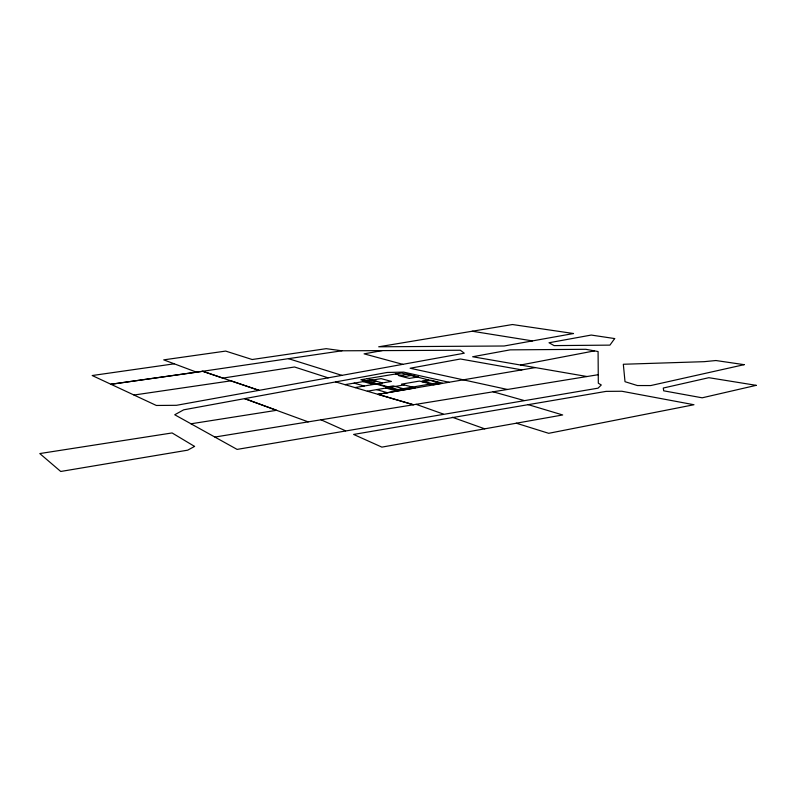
<?xml version="1.0" encoding="UTF-8"?>
<svg xmlns="http://www.w3.org/2000/svg" width="796" height="796" viewBox="0 0 796 796"><rect width="100%" height="100%" fill="white"/><g stroke="black" fill="none" stroke-linecap="round" stroke-linejoin="round"><path stroke-width="1.19" d="M520.544 365.036L594.473 350.877M341.922 350.797L196.562 372.18L163.717 359.862L225.676 351.086L252.163 359.513L326.191 348.668L341.922 350.797L460.357 350.24L464.297 353.205L176.523 405.303L156.324 405.462L92.197 375.533L174.254 363.812M382.219 350.608L364.09 353.842L402.786 364.339M335.653 381.911L413.452 404.756L377.971 394.338L415.223 387.891L401.473 384.15L419.452 381.075L433.402 384.737L442.387 383.175L431.163 380.289L422.258 381.811M516.335 423.213L548.693 433.313L693.973 404.736L621.845 391.254L606.154 391.373L353.613 434.437L381.871 447.123L562.682 414.965L527.907 404.547M367.344 391.214L404.239 384.906M587.02 376.528L472.645 356.757L510.146 349.862L585.786 349.295L598.085 351.534L598.313 383.224L601.288 384.985L598.035 388.169L237.099 449.402L174.732 414.766L183.697 409.821L387.174 372.448L403.681 372.12L448.964 382.269M388.01 386.816L393.234 385.921L406.02 389.483M428.397 379.921L422.109 380.995L432.347 383.662M377.971 394.338L535.35 367.583M371.344 382.15L376.498 381.284M411.154 375.473L404.955 376.518L395.403 374.02M354.966 387.582L391.453 381.423L381.115 378.617L344.966 384.647M214.88 437.054L598.264 374.697M191.01 423.79L276.58 410.308L244.651 398.627L308.191 421.88M133.987 395.035L230.9 380.836L259.038 390.368L202.691 371.274L110.942 384.269L196.562 372.18M472.207 331.236L532.484 340.897M521.877 369.881L460.436 358.996L410.129 368.24L507.45 389.473M367.175 378.697L382.438 382.946M493.112 391.801L524.126 400.517M362.061 379.553L397.95 389.602M363.175 381.602L373.354 384.478M385.931 388.03L396.746 391.085M354.101 383.115L364.19 386.03M376.677 389.622L387.393 392.707M288.46 358.658L341.892 375.364M328.171 377.851L294.54 366.996L222.84 378.1L202.691 371.274M416.109 404.328L443.253 414.029M452.357 417.273L484.714 428.835M320.997 419.79L345.564 430.815M614.671 338.569L609.925 345.126L554.106 345.603L549.031 342.758L591.239 335.056L614.671 338.569M194.572 446.417L187.687 450.168L60.735 471.471L39.8 453.561L172.095 432.944L194.572 446.417M756.2 385.344L702.181 397.811L663.685 390.816L663.287 388.03L708.848 377.692L756.2 385.344M744.151 364.668L650.72 385.562L637.377 385.543L625.009 381.702L623.328 364.26L704.152 361.673L715.912 360.528L744.151 364.668M573.518 333.524L504.107 346.001L378.687 346.797L512.475 324.529L573.518 333.524M438.686 382.568L396.697 389.821L360.837 379.752L401.542 372.996L438.686 382.568M418.099 376.926L409.283 378.418L398.786 375.662L407.522 374.21L418.099 376.926"/></g></svg>
